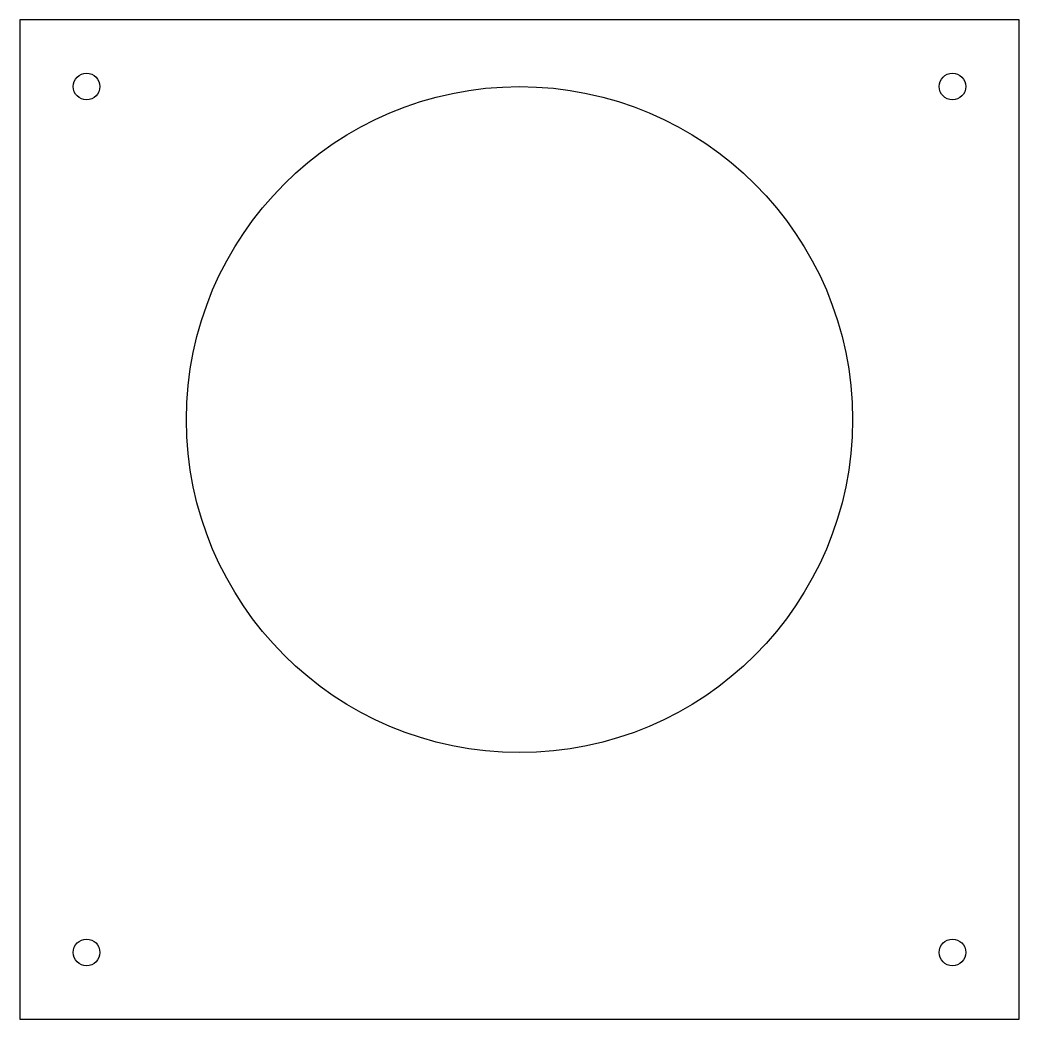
# Model space of a CAD drawing. Header units: millimetres. Extents: x -37.3 to 37.7, y -44.8 to 30.2.
import ezdxf

# ---------------------------------------------------------------- set-up
doc = ezdxf.new("R2010")
doc.units = ezdxf.units.MM
doc.layers.get('0').update_dxf_attribs({"linetype": 'CONTINUOUS'})

msp = doc.modelspace()

# ---------------------------------------------------------------- linework, layer by layer
msp.add_lwpolyline([(37.725, -44.775), (37.725, 30.225), (-37.275, 30.225), (-37.275, -44.775)], close=True)
for centre, radius in [((-32.275, 25.225), 1), ((32.725, 25.225), 1), ((0.225, 0.225), 25), ((-32.275, -39.775), 1), ((32.725, -39.775), 1)]:
    msp.add_circle(centre, radius)

doc.saveas('drawing.dxf')
